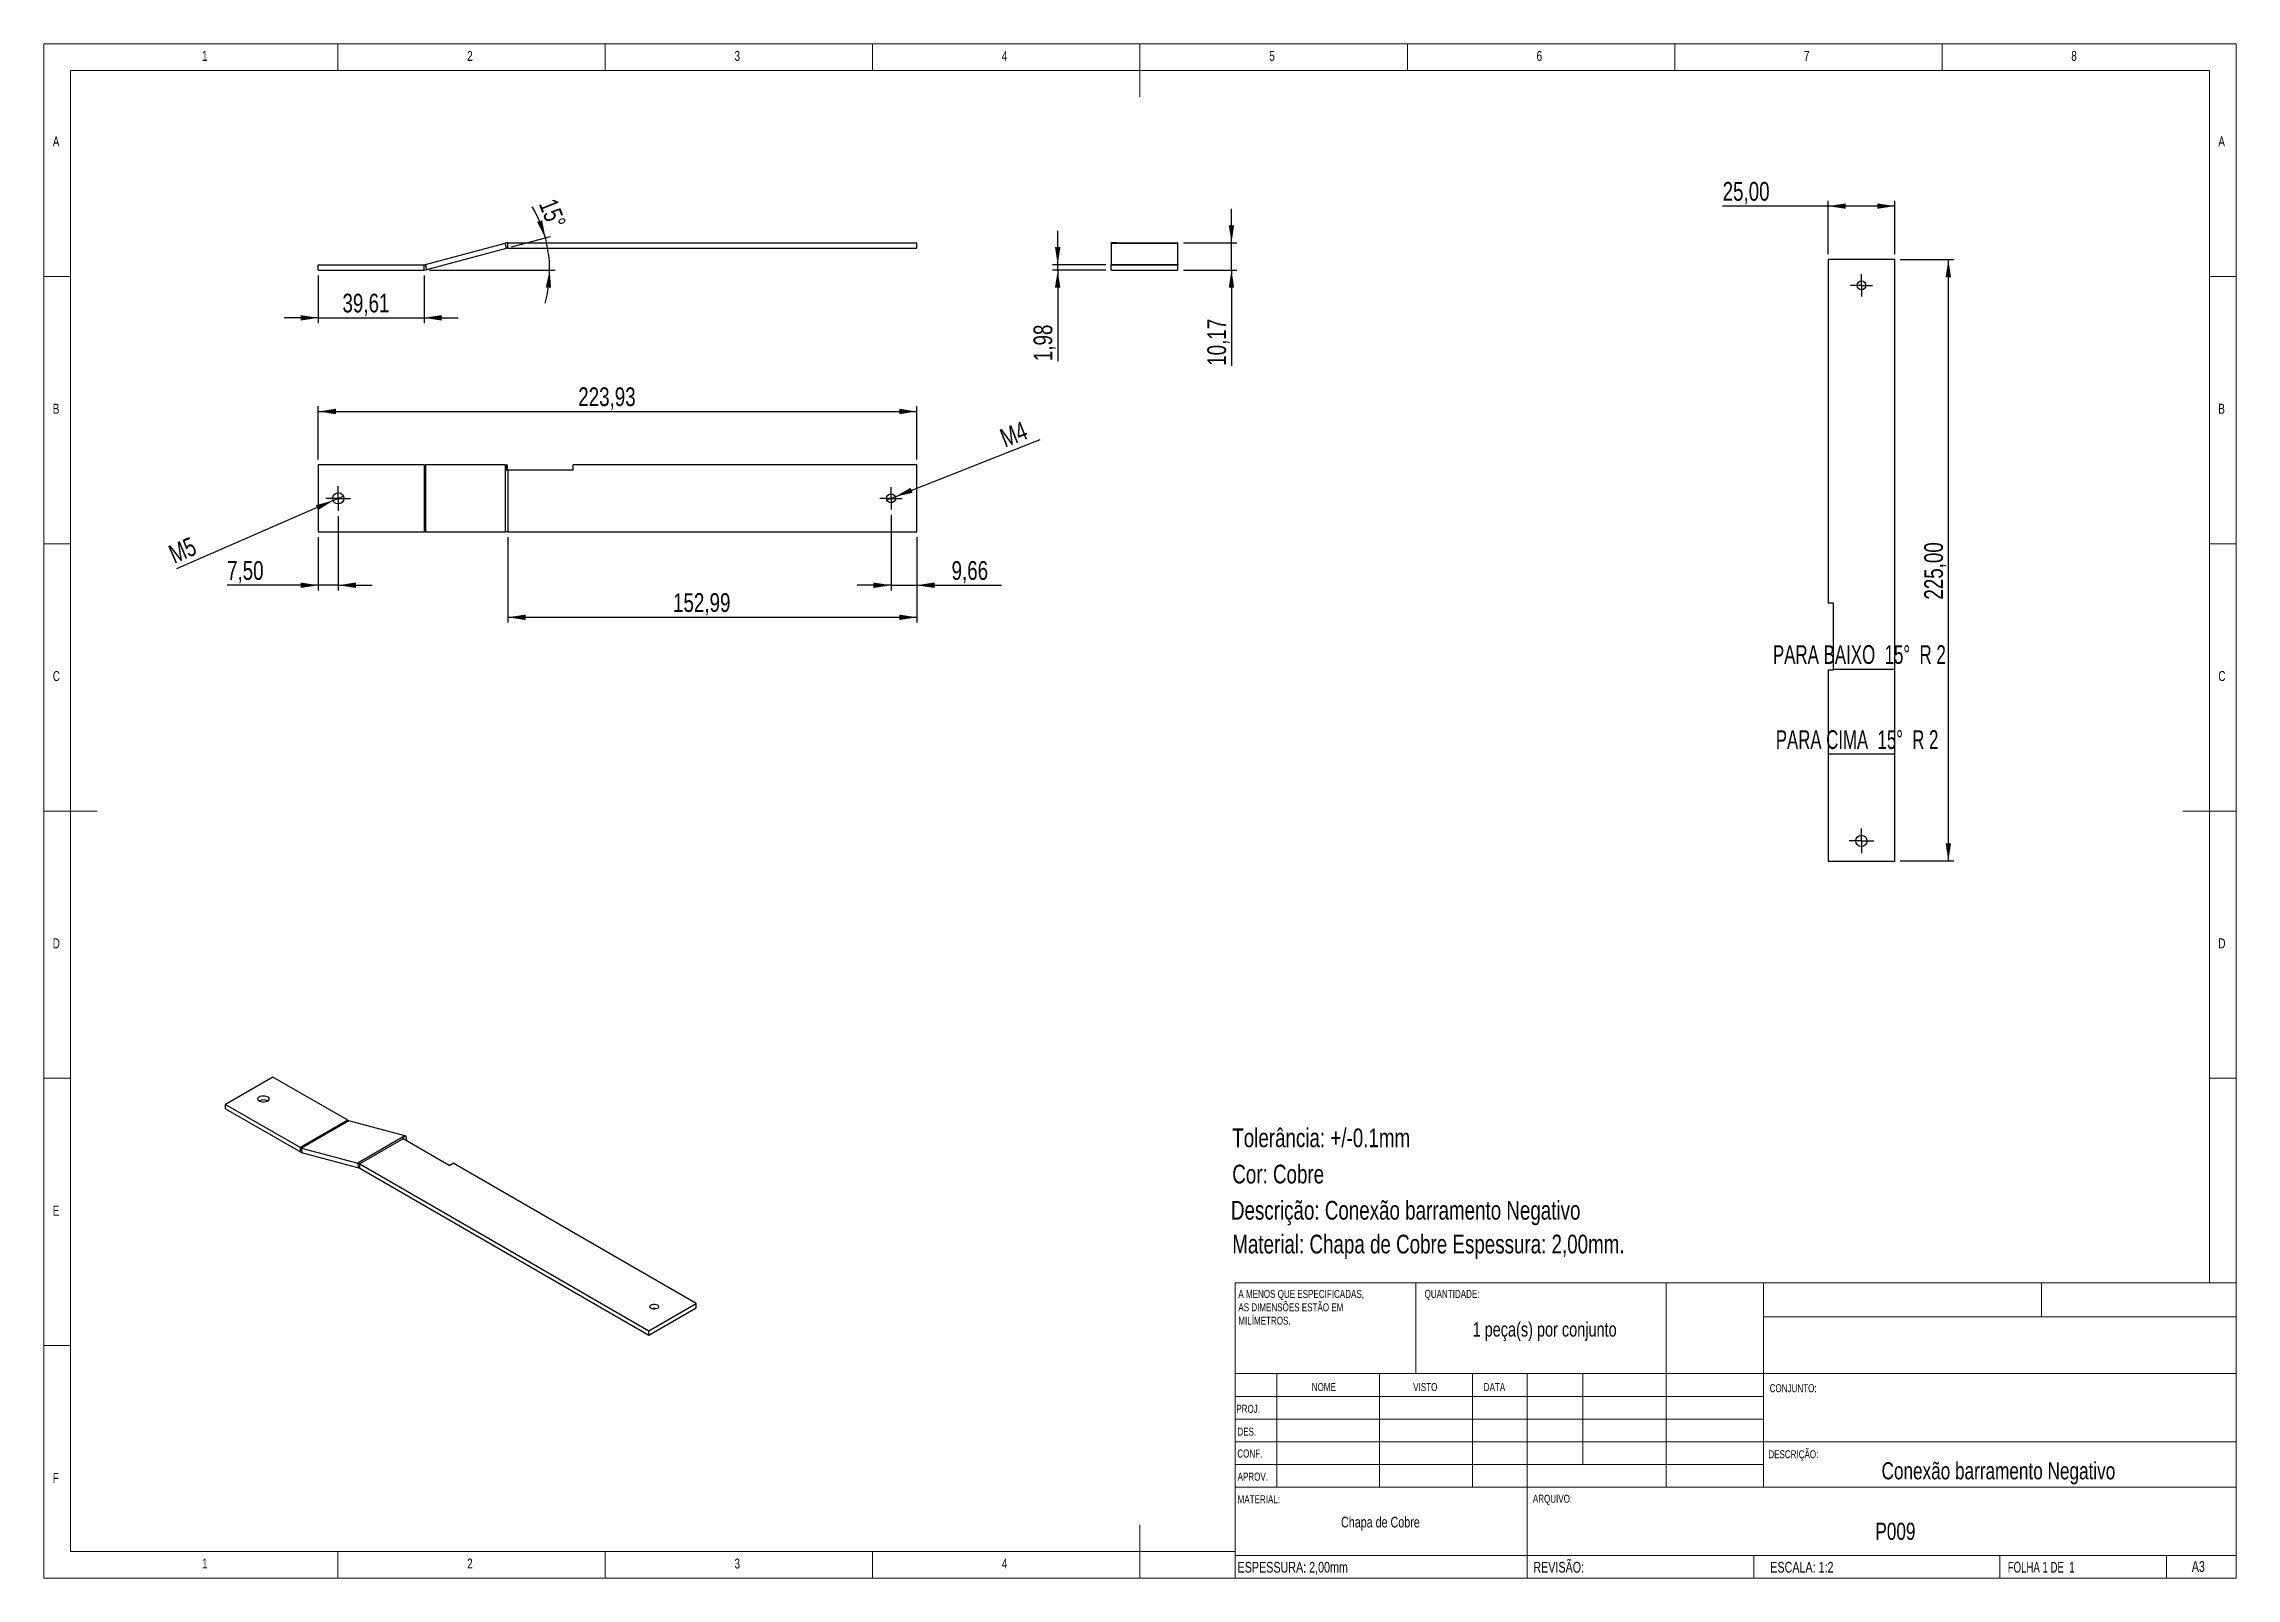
# Model space of a CAD drawing. Header units: millimetres. Extents: x 5 to 415, y 5 to 292.
import ezdxf

# ---------------------------------------------------------------- set-up
doc = ezdxf.new("R2010")
doc.units = ezdxf.units.MM
doc.linetypes.add('CENTERX2', pattern=[20.32, 12.7, -2.54, 2.54, -2.54])
doc.layers.add('CAMADA_1', color=179, linetype='Continuous')
doc.layers.add('FORMAT', color=7, linetype='Continuous')
doc.styles.add('SLDTEXTSTYLE0', font='TXT', dxfattribs={"width": 0.75})
doc.styles.add('SLDTEXTSTYLE1', font='TXT', dxfattribs={"width": 0.673077})
doc.styles.add('SLDTEXTSTYLE2', font='TXT', dxfattribs={"width": 0.675})
doc.styles.add('SLDTEXTSTYLE3', font='TXT', dxfattribs={"width": 0.671053})
doc.dimstyles.new('SLDDIMSTYLE0', dxfattribs={"dimtxt": 3.5, "dimasz": 3.302, "dimexe": 0, "dimexo": 0.0625, "dimgap": 0.875, "dimtad": 1, "dimdec": 4, "dimlfac": 2, "dimzin": 12, "dimdsep": 46, "dimtxsty": 'SLDTEXTSTYLE0', "dimsah": 1, "dimcen": 0.09, "dimazin": 3, "dimtfac": 1, "dimtofl": 0, "dimtmove": 0, "dimatfit": 3, "dimfxl": 1, "dimfrac": 2, "dimtolj": 1, "dimtzin": 12, "dimarcsym": 0})
doc.dimstyles.new('SLDDIMSTYLE1', dxfattribs={"dimtxt": 3.5, "dimasz": 3.302, "dimexe": 0, "dimexo": 0.0625, "dimgap": 0.875, "dimtad": 1, "dimlfac": 2, "dimrnd": 1e-09, "dimzin": 12, "dimdsep": 46, "dimtxsty": 'SLDTEXTSTYLE0', "dimsah": 1, "dimcen": 0.09, "dimadec": 0, "dimazin": 3, "dimtfac": 1, "dimtmove": 0, "dimatfit": 0, "dimfxl": 1, "dimfrac": 2, "dimtolj": 1, "dimtzin": 12, "dimarcsym": 0})
doc.dimstyles.new('SLDDIMSTYLE2', dxfattribs={"dimtxt": 3.5, "dimasz": 3.302, "dimexe": 0, "dimexo": 0.0625, "dimgap": 0.875, "dimtad": 1, "dimlfac": 2, "dimrnd": 1e-09, "dimzin": 12, "dimdsep": 46, "dimtxsty": 'SLDTEXTSTYLE0', "dimsah": 1, "dimcen": 0.09, "dimadec": 0, "dimazin": 3, "dimtfac": 1, "dimtofl": 0, "dimtmove": 0, "dimatfit": 3, "dimfxl": 1, "dimfrac": 2, "dimtolj": 1, "dimtzin": 12, "dimarcsym": 0})
doc.dimstyles.new('SLDDIMSTYLE3', dxfattribs={"dimtxt": 3.5, "dimasz": 3.302, "dimexe": 0, "dimexo": 0.0625, "dimgap": 0.875, "dimtad": 1, "dimlfac": 2, "dimrnd": 1e-09, "dimzin": 12, "dimdsep": 46, "dimtxsty": 'SLDTEXTSTYLE0', "dimblk1": 'NONE', "dimsah": 1, "dimcen": 0, "dimadec": 0, "dimazin": 3, "dimtfac": 1, "dimtmove": 0, "dimatfit": 3, "dimldrblk": 'NONE', "dimfxl": 1, "dimfrac": 2, "dimtolj": 1, "dimtzin": 12, "dimarcsym": 0})

# ---------------------------------------------------------------- blocks, each defined once
blk = doc.blocks.new('SW_NOTE_0')
at = {"color": 0, "linetype": 'Continuous', "lineweight": 0, "char_height": 1.5, "attachment_point": 1, "style": 'SLDTEXTSTYLE0'}
for s, insert in [('A MENOS QUE ESPECIFICADAS,', (0, 1.93)), ('AS DIMENSÕES ESTÃO EM', (0, -0.57)), ('MILÍMETROS.', (0, -3.07))]:
    blk.add_mtext(s, dxfattribs=dict(at, insert=insert))
blk = doc.blocks.new('_D')
at = {"layer": 'CAMADA_1'}
for p, q in [((92.49, 254.01), (99.77, 255.96)), ((77.11, 249.69), (100.6, 249.69))]:
    blk.add_line(p, q, dxfattribs=at)
for start, end in [(15, 30.685), (0, 15), (344.4576, 0)]:
    blk.add_arc((76.37, 249.69), 23.22, start, end, dxfattribs=at)
for points in [[(98.81, 255.7), (98.21, 258.99), (97.25, 258.66)], [(99.6, 249.69), (98.86, 246.43), (99.87, 246.36)]]:
    blk.add_solid(points, dxfattribs=at)
at = {"layer": 'CAMADA_1', "insert": (100.78, 263.36), "char_height": 3.5, "attachment_point": 1, "rotation": 291.7862, "style": 'SLDTEXTSTYLE0'}
blk.add_mtext('15°', dxfattribs=at)
blk = doc.blocks.new('_D_1')
at = {"layer": 'CAMADA_1'}
for p, q in [((56.31, 248.69), (56.31, 239.75)), ((76.11, 248.69), (76.11, 239.75)), ((56.31, 240.75), (49.96, 240.75)), ((56.31, 240.75), (76.11, 240.75)), ((76.11, 240.75), (82.46, 240.75))]:
    blk.add_line(p, q, dxfattribs=at)
for points in [[(56.31, 240.75), (53.01, 241.26), (53.01, 240.24)], [(76.11, 240.75), (79.41, 240.24), (79.41, 241.26)]]:
    blk.add_solid(points, dxfattribs=at)
at = {"layer": 'CAMADA_1', "insert": (60.85, 245.26), "char_height": 3.5, "attachment_point": 1, "style": 'SLDTEXTSTYLE0'}
blk.add_mtext('39,61', dxfattribs=at)
blk = doc.blocks.new('_D_2')
at = {"layer": 'CAMADA_1'}
for p, q in [((91.78, 199.73), (91.78, 183.73)), ((168.27, 199.73), (168.27, 183.73)), ((91.78, 184.73), (168.27, 184.73))]:
    blk.add_line(p, q, dxfattribs=at)
for points in [[(91.78, 184.73), (95.08, 184.22), (95.08, 185.24)], [(168.27, 184.73), (164.97, 185.24), (164.97, 184.22)]]:
    blk.add_solid(points, dxfattribs=at)
at = {"layer": 'CAMADA_1', "insert": (122.67, 189.24), "char_height": 3.5, "attachment_point": 1, "style": 'SLDTEXTSTYLE0'}
blk.add_mtext('152,99', dxfattribs=at)
blk = doc.blocks.new('_D_3')
at = {"layer": 'CAMADA_1'}
for q in [(191.34, 217.99), (162.68, 206.67)]:
    blk.add_line((164.21, 207.28), q, dxfattribs=at)
blk.add_solid([(164.21, 207.28), (167.47, 208.02), (167.1, 208.97)], dxfattribs=at)
at = {"layer": 'CAMADA_1', "insert": (183.47, 219.72), "char_height": 3.5, "attachment_point": 1, "rotation": 21.5529, "style": 'SLDTEXTSTYLE0'}
blk.add_mtext('M4', dxfattribs=at)
blk = doc.blocks.new('_NONE')
blk = doc.blocks.new('_D_4')
at = {"layer": 'CAMADA_1'}
for q in [(29.79, 193.79), (61.02, 207.4)]:
    blk.add_line((59.09, 206.56), q, dxfattribs=at)
blk.add_solid([(59.09, 206.56), (55.86, 205.7), (56.27, 204.77)], dxfattribs=at)
at = {"layer": 'CAMADA_1', "insert": (27.99, 197.92), "char_height": 3.5, "attachment_point": 1, "rotation": 23.5386, "style": 'SLDTEXTSTYLE0'}
blk.add_mtext('M5', dxfattribs=at)
blk = doc.blocks.new('_D_5')
at = {"layer": 'CAMADA_1'}
for p, q in [((56.31, 214.23), (56.31, 224.23)), ((56.31, 223.23), (168.27, 223.23)), ((168.27, 214.23), (168.27, 224.23))]:
    blk.add_line(p, q, dxfattribs=at)
for points in [[(56.31, 223.23), (59.61, 222.72), (59.61, 223.74)], [(168.27, 223.23), (164.97, 223.74), (164.97, 222.72)]]:
    blk.add_solid(points, dxfattribs=at)
at = {"layer": 'CAMADA_1', "insert": (104.94, 227.74), "char_height": 3.5, "attachment_point": 1, "style": 'SLDTEXTSTYLE0'}
blk.add_mtext('223,93', dxfattribs=at)
blk = doc.blocks.new('_D_6')
at = {"layer": 'CAMADA_1'}
for p, q in [((60.06, 203.68), (60.06, 189.73)), ((56.31, 199.73), (56.31, 189.73)), ((56.31, 190.73), (39.26, 190.73)), ((60.06, 190.73), (56.31, 190.73)), ((60.06, 190.73), (66.41, 190.73))]:
    blk.add_line(p, q, dxfattribs=at)
for points in [[(56.31, 190.73), (53.01, 191.24), (53.01, 190.22)], [(60.06, 190.73), (63.36, 190.22), (63.36, 191.24)]]:
    blk.add_solid(points, dxfattribs=at)
at = {"layer": 'CAMADA_1', "insert": (39.26, 195.24), "char_height": 3.5, "attachment_point": 1, "style": 'SLDTEXTSTYLE0'}
blk.add_mtext('7,50', dxfattribs=at)
blk = doc.blocks.new('_D_7')
at = {"layer": 'CAMADA_1'}
for p, q in [((163.44, 203.9), (163.44, 189.73)), ((168.27, 199.73), (168.27, 189.73)), ((163.44, 190.73), (157.09, 190.73)), ((163.44, 190.73), (168.27, 190.73)), ((168.27, 190.73), (184.12, 190.73))]:
    blk.add_line(p, q, dxfattribs=at)
for points in [[(163.44, 190.73), (160.14, 191.24), (160.14, 190.22)], [(168.27, 190.73), (171.57, 190.22), (171.57, 191.24)]]:
    blk.add_solid(points, dxfattribs=at)
at = {"layer": 'CAMADA_1', "insert": (174.76, 195.24), "char_height": 3.5, "attachment_point": 1, "style": 'SLDTEXTSTYLE0'}
blk.add_mtext('9,66', dxfattribs=at)
blk = doc.blocks.new('SW_CENTERMARKSYMBOL_0')
at = {"layer": 'CAMADA_1', "color": 0}
for p, q in [((-1.25, 0), (-2.3, 0)), ((0, 0), (-1.25, 0)), ((0, 1.25), (0, 2.3)), ((0, 0), (0, 1.25)), ((0, 0), (0, -1.25)), ((0, 0), (1.25, 0)), ((1.25, 0), (2.3, 0)), ((0, -1.25), (0, -2.3))]:
    blk.add_line(p, q, dxfattribs=at)
blk = doc.blocks.new('SW_CENTERMARKSYMBOL_1')
at = {"layer": 'CAMADA_1', "color": 0}
for p, q in [((-1.25, 0), (-2.075, 0)), ((0, 0), (-1.25, 0)), ((0, 1.25), (0, 2.075)), ((0, 0), (0, 1.25)), ((0, 0), (0, -1.25)), ((0, 0), (1.25, 0)), ((1.25, 0), (2.075, 0)), ((0, -1.25), (0, -2.075))]:
    blk.add_line(p, q, dxfattribs=at)
blk = doc.blocks.new('_D_8')
at = {"layer": 'CAMADA_1'}
for p, q in [((227.11, 254.77), (227.11, 261.12)), ((218.11, 254.77), (228.11, 254.77)), ((227.11, 249.69), (227.11, 254.77)), ((218.11, 249.69), (228.11, 249.69)), ((227.11, 249.69), (227.11, 231.78))]:
    blk.add_line(p, q, dxfattribs=at)
for points in [[(227.11, 254.77), (227.61, 258.08), (226.6, 258.08)], [(227.11, 249.69), (226.6, 246.39), (227.61, 246.39)]]:
    blk.add_solid(points, dxfattribs=at)
at = {"layer": 'CAMADA_1', "insert": (222.59, 231.78), "char_height": 3.5, "attachment_point": 1, "rotation": 90, "style": 'SLDTEXTSTYLE0'}
blk.add_mtext('10,17', dxfattribs=at)
blk = doc.blocks.new('_D_9')
at = {"layer": 'CAMADA_1'}
for p, q in [((194.61, 250.68), (194.61, 257.03)), ((203.61, 250.68), (193.61, 250.68)), ((194.61, 249.69), (194.61, 250.68)), ((203.61, 249.69), (193.61, 249.69)), ((194.61, 249.69), (194.61, 232.65))]:
    blk.add_line(p, q, dxfattribs=at)
for points in [[(194.61, 250.68), (195.11, 253.98), (194.1, 253.98)], [(194.61, 249.69), (194.1, 246.39), (195.11, 246.39)]]:
    blk.add_solid(points, dxfattribs=at)
at = {"layer": 'CAMADA_1', "insert": (190.09, 232.65), "char_height": 3.5, "attachment_point": 1, "rotation": 90, "style": 'SLDTEXTSTYLE0'}
blk.add_mtext('1,98', dxfattribs=at)
blk = doc.blocks.new('_D_10')
at = {"layer": 'CAMADA_1'}
for p, q in [((352.18, 251.65), (362.18, 251.65)), ((361.18, 139.15), (361.18, 251.65)), ((352.18, 139.15), (362.18, 139.15))]:
    blk.add_line(p, q, dxfattribs=at)
for points in [[(361.18, 251.65), (360.67, 248.34), (361.68, 248.34)], [(361.18, 139.15), (361.68, 142.45), (360.67, 142.45)]]:
    blk.add_solid(points, dxfattribs=at)
at = {"layer": 'CAMADA_1', "insert": (356.66, 188.04), "char_height": 3.5, "attachment_point": 1, "rotation": 90, "style": 'SLDTEXTSTYLE0'}
blk.add_mtext('225,00', dxfattribs=at)
blk = doc.blocks.new('_D_11')
at = {"layer": 'CAMADA_1'}
for p, q in [((338.68, 252.65), (338.68, 262.65)), ((351.18, 252.65), (351.18, 262.65)), ((338.68, 261.65), (318.96, 261.65)), ((351.18, 261.65), (338.68, 261.65))]:
    blk.add_line(p, q, dxfattribs=at)
for points in [[(338.68, 261.65), (341.98, 261.14), (341.98, 262.15)], [(351.18, 261.65), (347.87, 262.15), (347.87, 261.14)]]:
    blk.add_solid(points, dxfattribs=at)
at = {"layer": 'CAMADA_1', "insert": (318.96, 266.16), "char_height": 3.5, "attachment_point": 1, "style": 'SLDTEXTSTYLE0'}
blk.add_mtext('25,00', dxfattribs=at)
blk = doc.blocks.new('SW_CENTERMARKSYMBOL_2')
at = {"layer": 'CAMADA_1', "color": 0}
for p, q in [((-1.25, 0), (-2.075, 0)), ((0, 0), (-1.25, 0)), ((0, 1.25), (0, 2.075)), ((0, 0), (0, 1.25)), ((0, 0), (0, -1.25)), ((0, 0), (1.25, 0)), ((1.25, 0), (2.075, 0)), ((0, -1.25), (0, -2.075))]:
    blk.add_line(p, q, dxfattribs=at)
blk = doc.blocks.new('SW_CENTERMARKSYMBOL_3')
at = {"layer": 'CAMADA_1', "color": 0}
for p, q in [((-1.25, 0), (-2.3, 0)), ((0, 0), (-1.25, 0)), ((0, 1.25), (0, 2.3)), ((0, 0), (0, 1.25)), ((0, 0), (0, -1.25)), ((0, 0), (1.25, 0)), ((1.25, 0), (2.3, 0)), ((0, -1.25), (0, -2.3))]:
    blk.add_line(p, q, dxfattribs=at)

msp = doc.modelspace()

# ---------------------------------------------------------------- linework, layer by layer
at = {"color": 7, "linetype": 'Continuous', "lineweight": 18}
for p, q in [((415, 292), (5, 292)), ((5, 292), (5, 5)), ((60, 287), (60, 292)), ((110, 292), (110, 287)), ((160, 287), (160, 292)), ((210, 292), (210, 282)), ((260, 287), (260, 292)), ((310, 292), (310, 287)), ((360, 287), (360, 292)), ((415, 5), (415, 292)), ((410, 287), (10, 287)), ((10, 287), (10, 10)), ((410, 287), (410, 60.25)), ((10, 248.5), (5, 248.5)), ((415, 248.5), (410, 248.5)), ((5, 198.5), (10, 198.5)), ((410, 198.5), (415, 198.5)), ((5, 148.5), (15, 148.5)), ((415, 148.5), (405, 148.5)), ((5, 98.5), (10, 98.5)), ((410, 98.5), (415, 98.5)), ((227.8, 60.25), (415, 60.25)), ((227.8, 60.25), (227.8, 5)), ((261.596668, 43.254233), (261.594003, 60.25)), ((308.4, 60.25), (308.4, 22)), ((326.6, 60.25), (326.6, 22.015495)), ((378.6, 53.875), (378.6, 60.25)), ((415, 53.875), (326.6, 53.875)), ((10, 48.5), (5, 48.5)), ((415, 43.254233), (227.8, 43.254233)), ((235.6, 43.251223), (235.6, 22.008563)), ((254.790953, 43.254233), (254.790953, 22.008563)), ((272.198927, 43.256963), (272.198927, 22.008563)), ((282.4, 5.004233), (282.4, 43.254233)), ((292.8, 26.25), (292.8, 43.25)), ((326.6, 39), (227.8, 39)), ((326.6, 34.75), (227.8, 34.75)), ((326.6, 30.5), (227.8, 30.5)), ((326.6, 30.5), (415, 30.5)), ((326.6, 26.25), (227.8, 26.25)), ((282.400001, 22.008563), (227.8, 22.008563)), ((282.400001, 22.008563), (414.999999, 22.029359)), ((210, 5), (210, 15)), ((10, 10), (227.8, 10)), ((60, 5), (60, 10)), ((110, 10), (110, 5)), ((160, 5), (160, 10)), ((227.8, 9.25), (415, 9.25)), ((324.776884, 9.25), (324.776884, 5)), ((370.8, 5), (370.8, 9.25)), ((402, 5), (402, 9.25)), ((5, 5), (415, 5))]:
    msp.add_line(p, q, dxfattribs=at)
at = {"color": 7, "linetype": 'Continuous', "lineweight": 25}
for p, q in [((76.370256, 250.71578), (91.264161, 254.706589)), ((91.520392, 253.750323), (91.264161, 254.706589)), ((91.779211, 254.774397), (168.272821, 254.774397)), ((91.779211, 253.784397), (91.779211, 254.774397)), ((168.272821, 253.784397), (168.272821, 254.774397)), ((204.605763, 254.774397), (204.605763, 254.751931)), ((205.605763, 254.774397), (204.605763, 254.774397)), ((204.605763, 254.751931), (205.605763, 254.751931)), ((204.605763, 254.706589), (204.605763, 254.751931)), ((204.605763, 254.706589), (204.605763, 250.71578)), ((204.605763, 254.706589), (217.105763, 254.706589)), ((205.605763, 254.774397), (217.105763, 254.774397)), ((205.605763, 254.751931), (205.605763, 254.774397)), ((217.105763, 254.774397), (217.105763, 254.706589)), ((217.105763, 250.71578), (217.105763, 254.706589)), ((56.307132, 250.681706), (76.111437, 250.681706)), ((56.307132, 249.691706), (56.307132, 250.681706)), ((76.111437, 249.691706), (76.111437, 250.681706)), ((76.626487, 249.759513), (76.370256, 250.71578)), ((76.626487, 249.759513), (91.520392, 253.750323)), ((91.779211, 253.784397), (168.272821, 253.784397)), ((204.605763, 250.681706), (204.605763, 250.71578)), ((204.605763, 250.71578), (217.105763, 250.71578)), ((204.605763, 250.681706), (217.105763, 250.681706)), ((204.605763, 249.691706), (204.605763, 250.681706)), ((217.105763, 250.71578), (217.105763, 250.681706)), ((217.105763, 249.691706), (217.105763, 250.681706)), ((338.675254, 251.645776), (338.675254, 187.353988)), ((351.175254, 251.645776), (338.675254, 251.645776)), ((351.175254, 139.145776), (351.175254, 251.645776)), ((56.307132, 249.691706), (76.111437, 249.691706)), ((204.605763, 249.691706), (217.105763, 249.691706)), ((56.307132, 213.227119), (56.307132, 200.727119)), ((76.111437, 213.227119), (56.307132, 213.227119)), ((76.111437, 213.227119), (76.111437, 200.727119)), ((76.111437, 213.227119), (76.370256, 213.227119)), ((76.370256, 213.227119), (76.370256, 200.727119)), ((91.264161, 213.227119), (76.370256, 213.227119)), ((91.264161, 213.227119), (91.264161, 200.727119)), ((91.264161, 213.227119), (91.481032, 213.227119)), ((91.481032, 213.227119), (91.481032, 212.227119)), ((91.481032, 213.227119), (91.629373, 213.227119)), ((91.629373, 213.227119), (91.629373, 212.227119)), ((103.981032, 212.227119), (103.981032, 213.227119)), ((168.272821, 213.227119), (103.981032, 213.227119)), ((168.272821, 200.727119), (168.272821, 213.227119)), ((91.481032, 212.227119), (91.779211, 212.227119)), ((91.779211, 212.227119), (91.779211, 200.727119)), ((103.981032, 212.227119), (91.779211, 212.227119)), ((56.307132, 200.727119), (76.111437, 200.727119)), ((76.370256, 200.727119), (76.111437, 200.727119)), ((76.370256, 200.727119), (91.264161, 200.727119)), ((91.779211, 200.727119), (91.264161, 200.727119)), ((91.779211, 200.727119), (168.272821, 200.727119)), ((339.675254, 187.353988), (338.675254, 187.353988)), ((339.675254, 174.927311), (339.675254, 187.353988)), ((338.675254, 174.927311), (338.675254, 139.145776)), ((338.675254, 174.927311), (339.675254, 174.927311)), ((338.675254, 139.145776), (351.175254, 139.145776)), ((47.8218, 98.725623), (38.982965, 93.623072)), ((61.825558, 90.641425), (47.8218, 98.725623)), ((38.982965, 93.623072), (52.986724, 85.538875)), ((38.982965, 92.814697), (38.982965, 93.623072)), ((38.982965, 92.814697), (52.986724, 84.730499)), ((46.796495, 94.263821), (46.836523, 94.239395)), ((61.825558, 90.641425), (52.986724, 85.538875)), ((62.008571, 90.563597), (53.169736, 85.461047)), ((72.540152, 87.742504), (62.008571, 90.563597)), ((72.540152, 87.742504), (63.701318, 82.639953)), ((72.197241, 87.179422), (64.065513, 82.485075)), ((72.693504, 87.690999), (71.986397, 87.282795)), ((80.825232, 82.198589), (72.197241, 87.179422)), ((72.693504, 87.690999), (72.79824, 86.832472)), ((52.986724, 84.730499), (52.986724, 85.538875)), ((53.350919, 84.575621), (53.169736, 85.461047)), ((53.169736, 85.461047), (63.701318, 82.639953)), ((53.350919, 84.575621), (63.8825, 81.754528)), ((63.8825, 81.754528), (63.701318, 82.639953)), ((64.065513, 82.485075), (118.154663, 51.260074)), ((64.065513, 81.6767), (64.065513, 82.485075)), ((80.825232, 82.198589), (81.532338, 82.606793)), ((126.993498, 56.362624), (81.532338, 82.606793)), ((64.065513, 81.6767), (118.154663, 50.451698)), ((118.154663, 51.260074), (126.993498, 56.362624)), ((118.154663, 50.451698), (126.993498, 55.554249)), ((126.993498, 55.554249), (126.993498, 56.362624)), ((118.154663, 50.451698), (118.154663, 51.260074))]:
    msp.add_line(p, q, dxfattribs=at)
at = {"color": 7, "linetype": 'CENTERX2'}
for p, q in [((351.175254, 174.956471), (339.675254, 174.956471)), ((351.175254, 159.145776), (338.675254, 159.145776))]:
    msp.add_line(p, q, dxfattribs=at)
at = {"color": 7, "linetype": 'Continuous', "lineweight": 25, "flags": 128}
for points in [[(46.796495, 95.072197), (46.969277, 94.940664), (47.074179, 94.787098), (47.103421, 94.622888), (47.054835, 94.460212), (46.932024, 94.311137), (46.744097, 94.186718), (46.504991, 94.096182), (46.232439, 94.046244), (45.946656, 94.040608), (45.668836, 94.079692), (45.419585, 94.160597), (45.217388, 94.277323), (45.077241, 94.421213), (45.009538, 94.581595), (45.019301, 94.746574), (45.105805, 94.903915), (45.262635, 95.041948), (45.478159, 95.150436), (45.736393, 95.221333), (46.018185, 95.249381), (46.302636, 95.2325), (46.568649, 95.171941), (46.796495, 95.072197)], [(119.743399, 56.119004), (119.895116, 55.998454), (119.974878, 55.856739), (119.974878, 55.707731), (119.895116, 55.566017), (119.743399, 55.445467), (119.534578, 55.357882), (119.289094, 55.311836), (119.030977, 55.311836), (118.785493, 55.357882), (118.576672, 55.445467), (118.424955, 55.566017), (118.345193, 55.707731), (118.345193, 55.856739), (118.424955, 55.998454), (118.576672, 56.119004), (118.785493, 56.206588), (119.030977, 56.252634), (119.289094, 56.252634), (119.534578, 56.206588), (119.743399, 56.119004)]]:
    msp.add_lwpolyline(points, dxfattribs=at)
at = {"color": 7, "linetype": 'Continuous', "lineweight": 25}
for centre, radius in [((344.925254, 246.817588), 0.825), ((60.057132, 206.977119), 1.05), ((163.444632, 206.977119), 0.825), ((344.925254, 142.895776), 1.05)]:
    msp.add_circle(centre, radius, dxfattribs=at)
for centre, radius, start, end in [((91.779211, 252.784397), 1.99, 90, 105), ((76.111437, 251.681706), 1, 270, 285), ((91.779211, 252.784397), 1, 90, 105), ((76.111437, 251.681706), 1.99, 270, 285), ((46.056111, 92.872428), 1.576117, 61.98177689, 119.8535842), ((62.213855, 91.300414), 0.76488, 239.49208836, 254.43166844), ((71.359255, 85.736942), 1.668223, 59.84623, 67.91794578), ((72.190507, 86.447411), 1.341461, 67.97803566, 74.89163944), ((53.375021, 86.197864), 0.76488, 239.49208836, 254.43166844), ((53.759434, 86.041887), 1.522111, 239.49208836, 254.43166844), ((63.292802, 81.173687), 1.522111, 59.49208836, 74.43166844), ((63.677216, 81.017711), 0.76488, 59.49208836, 74.43166844), ((119.160036, 54.129696), 1.322421, 70.73271099, 109.26728901)]:
    msp.add_arc(centre, radius, start, end, dxfattribs=at)

# ---------------------------------------------------------------- block references
at = {"color": 7, "linetype": 'Continuous', "lineweight": 0}
msp.add_blockref('SW_NOTE_0', (228.393669, 56.98737), dxfattribs=at)
at = {"layer": 'CAMADA_1'}
for name, p in [('SW_CENTERMARKSYMBOL_2', (344.925254, 246.817588)), ('SW_CENTERMARKSYMBOL_0', (60.057132, 206.977119)), ('SW_CENTERMARKSYMBOL_1', (163.444632, 206.977119)), ('SW_CENTERMARKSYMBOL_3', (344.925254, 142.895776))]:
    msp.add_blockref(name, p, dxfattribs=at)

# ---------------------------------------------------------------- texts
at = {"color": 7, "linetype": 'Continuous', "lineweight": 0}
for s, insert, char_height, attachment_point, style in [('1', (34.583333, 290.668024), 1.852083, 1, 'SLDTEXTSTYLE0'), ('2', (84.166667, 290.668024), 1.852083, 1, 'SLDTEXTSTYLE0'), ('3', (134.166667, 290.668024), 1.852083, 1, 'SLDTEXTSTYLE0'), ('4', (184.166667, 290.668024), 1.852083, 1, 'SLDTEXTSTYLE0'), ('5', (234.166667, 290.668024), 1.852083, 1, 'SLDTEXTSTYLE0'), ('6', (284.166667, 290.668024), 1.852083, 1, 'SLDTEXTSTYLE0'), ('7', (334.166667, 290.668024), 1.852083, 1, 'SLDTEXTSTYLE0'), ('8', (384.166667, 290.668024), 1.852083, 1, 'SLDTEXTSTYLE0'), ('A', (6.666667, 274.66802), 1.852083, 1, 'SLDTEXTSTYLE0'), ('A', (411.666667, 274.66802), 1.852083, 1, 'SLDTEXTSTYLE0'), ('B', (6.666667, 224.66802), 1.852083, 1, 'SLDTEXTSTYLE0'), ('B', (411.666667, 224.66802), 1.852083, 1, 'SLDTEXTSTYLE0'), ('PARA BAIXO  15°  R 2', (344.530808, 179.515903), 3.5, 2, 'SLDTEXTSTYLE2'), ('C', (6.666667, 174.66802), 1.852083, 1, 'SLDTEXTSTYLE0'), ('C', (411.666667, 174.66802), 1.852083, 1, 'SLDTEXTSTYLE0'), ('PARA CIMA  15°  R 2', (344.112234, 163.603685), 3.5, 2, 'SLDTEXTSTYLE3'), ('D', (6.666667, 124.66802), 1.852083, 1, 'SLDTEXTSTYLE0'), ('D', (411.666667, 124.66802), 1.852083, 1, 'SLDTEXTSTYLE0'), ('E', (6.666667, 74.66802), 1.852083, 1, 'SLDTEXTSTYLE0'), ('QUANTIDADE:', (263.216998, 58.920971), 1.5, 1, 'SLDTEXTSTYLE0'), ('1 peça(s) por conjunto', (285.671881, 52.881599), 2.7, 2, 'SLDTEXTSTYLE0'), ('NOME', (242.122239, 41.501483), 1.5, 1, 'SLDTEXTSTYLE0'), ('VISTO', (261.092729, 41.501483), 1.5, 1, 'SLDTEXTSTYLE0'), ('DATA', (274.287818, 41.501483), 1.5, 1, 'SLDTEXTSTYLE0'), ('CONJUNTO:', (327.756187, 41.278334), 1.5, 1, 'SLDTEXTSTYLE0'), ('PROJ.', (228.012149, 37.429715), 1.5, 1, 'SLDTEXTSTYLE0'), ('DES.', (228.210469, 33.154407), 1.5, 1, 'SLDTEXTSTYLE0'), ('CONF.', (228.201722, 29.064296), 1.5, 1, 'SLDTEXTSTYLE0'), ('DESCRIÇÃO:', (327.503843, 28.930002), 1.5, 1, 'SLDTEXTSTYLE0'), ('F', (6.666667, 24.66802), 1.852083, 1, 'SLDTEXTSTYLE0'), ('APROV.', (228.255186, 24.733705), 1.5, 1, 'SLDTEXTSTYLE0'), ('Conexão barramento Negativo', (370.538486, 26.683718), 3.2, 2, 'SLDTEXTSTYLE0'), ('MATERIAL:', (228.255186, 20.504662), 1.5, 1, 'SLDTEXTSTYLE0'), ('ARQUIVO:', (283.468251, 20.604182), 1.5, 1, 'SLDTEXTSTYLE0'), ('Chapa de Cobre', (254.961962, 16.48457), 2, 2, 'SLDTEXTSTYLE0'), ('P009', (351.277282, 15.362814), 3.2, 2, 'SLDTEXTSTYLE0'), ('1', (34.583333, 8.668024), 1.852083, 1, 'SLDTEXTSTYLE0'), ('2', (84.166667, 8.668024), 1.852083, 1, 'SLDTEXTSTYLE0'), ('3', (134.166667, 8.668024), 1.852083, 1, 'SLDTEXTSTYLE0'), ('4', (184.166667, 8.668024), 1.852083, 1, 'SLDTEXTSTYLE0'), ('REVISÃO:', (283.570885, 8.044621), 2, 1, 'SLDTEXTSTYLE0'), ('A3', (406.700732, 8.177589), 2, 1, 'SLDTEXTSTYLE0'), ('ESPESSURA: 2,00mm', (228.255186, 8.04361), 2, 1, 'SLDTEXTSTYLE0'), ('ESCALA: 1:2', (327.873966, 8.044621), 2, 1, 'SLDTEXTSTYLE0'), ('FOLHA 1 DE  1', (372.278294, 8.044621), 2, 1, 'SLDTEXTSTYLE1')]:
    msp.add_mtext(s, dxfattribs=dict(at, insert=insert, char_height=char_height, attachment_point=attachment_point, style=style))
at = {"layer": 'CAMADA_1', "insert": (227.261731, 89.117452), "char_height": 3.5, "attachment_point": 1, "style": 'SLDTEXTSTYLE0'}
msp.add_mtext('Tolerância: +/-0.1mm', dxfattribs=at)
at = {"layer": 'FORMAT', "char_height": 3.5, "attachment_point": 1, "style": 'SLDTEXTSTYLE0'}
for s, insert in [('Cor: Cobre', (227.261731, 82.334384)), ('Descrição: Conexão barramento Negativo', (227.009219, 75.568139)), ('Material: Chapa de Cobre Espessura: 2,00mm.', (227.261731, 69.246923))]:
    msp.add_mtext(s, dxfattribs=dict(at, insert=insert))

# ---------------------------------------------------------------- dimensions: what is measured, and where the dimension line sits
at = {"layer": 'CAMADA_1'}
dim = msp.add_angular_dim_2l(base=(99.397694, 252.722908), line1=((91.520392, 253.750323), (76.626487, 249.759513)), line2=((76.111437, 249.691706), (56.307132, 249.691706)), dimstyle='SLDDIMSTYLE0', dxfattribs=at)
dim.commit()
dim.dimension.update_dxf_attribs({"geometry": '_D', "text_midpoint": (97.93768, 258.310759), "dimtype": 162})
for base, p1, p2, dimstyle, picture, middle in [((338.675254, 261.645776), (351.175254, 251.645776), (338.675254, 251.645776), 'SLDDIMSTYLE2', '_D_11', (324.972824, 261.645776)), ((76.111437, 240.751492), (56.307132, 249.691706), (76.111437, 249.691706), 'SLDDIMSTYLE1', '_D_1', (66.870011, 240.751492)), ((168.272821, 223.227119), (56.307132, 213.227119), (168.272821, 213.227119), 'SLDDIMSTYLE2', '_D_5', (112.289976, 223.227119)), ((56.307132, 190.727119), (60.057132, 204.677119), (56.307132, 200.727119), 'SLDDIMSTYLE1', '_D_6', (43.941507, 190.727119)), ((168.272821, 190.727119), (163.444632, 204.902119), (168.272821, 200.727119), 'SLDDIMSTYLE1', '_D_7', (179.442839, 190.727119)), ((168.272821, 184.727119), (91.779211, 200.727119), (168.272821, 200.727119), 'SLDDIMSTYLE2', '_D_2', (130.026016, 184.727119))]:
    dim = msp.add_linear_dim(base=base, p1=p1, p2=p2, dimstyle=dimstyle, dxfattribs=at)
    dim.commit()
    dim.dimension.update_dxf_attribs({"geometry": picture, "text_midpoint": middle, "dimtype": 160})
for base, p1, p2, dimstyle, picture, middle in [((227.105763, 254.774397), (217.105763, 249.691706), (217.105763, 254.774397), 'SLDDIMSTYLE1', '_D_8', (227.105763, 237.790978)), ((194.605763, 250.681706), (204.605763, 249.691706), (204.605763, 250.681706), 'SLDDIMSTYLE1', '_D_9', (194.605763, 237.326081)), ((361.175254, 251.645776), (351.175254, 139.145776), (351.175254, 251.645776), 'SLDDIMSTYLE2', '_D_10', (361.175254, 195.395776))]:
    dim = msp.add_linear_dim(base=base, p1=p1, p2=p2, angle=90, dimstyle=dimstyle, dxfattribs=at)
    dim.commit()
    dim.dimension.update_dxf_attribs({"geometry": picture, "text_midpoint": middle, "dimtype": 160})
for p1, p2, text, picture, middle in [((162.677317, 206.674046), (164.211947, 207.280191), 'M4', '_D_3', (188.354014, 216.815783)), ((61.019763, 207.396455), (59.094502, 206.557783), 'M5', '_D_4', (32.738479, 195.076721))]:
    dim = msp.add_diameter_dim_2p(p1=p1, p2=p2, text=text, dimstyle='SLDDIMSTYLE3', override={"dimpost": '<>'}, dxfattribs=at)
    dim.commit()
    dim.dimension.update_dxf_attribs({"geometry": picture, "text_midpoint": middle, "dimtype": 163})

doc.saveas('drawing.dxf')
